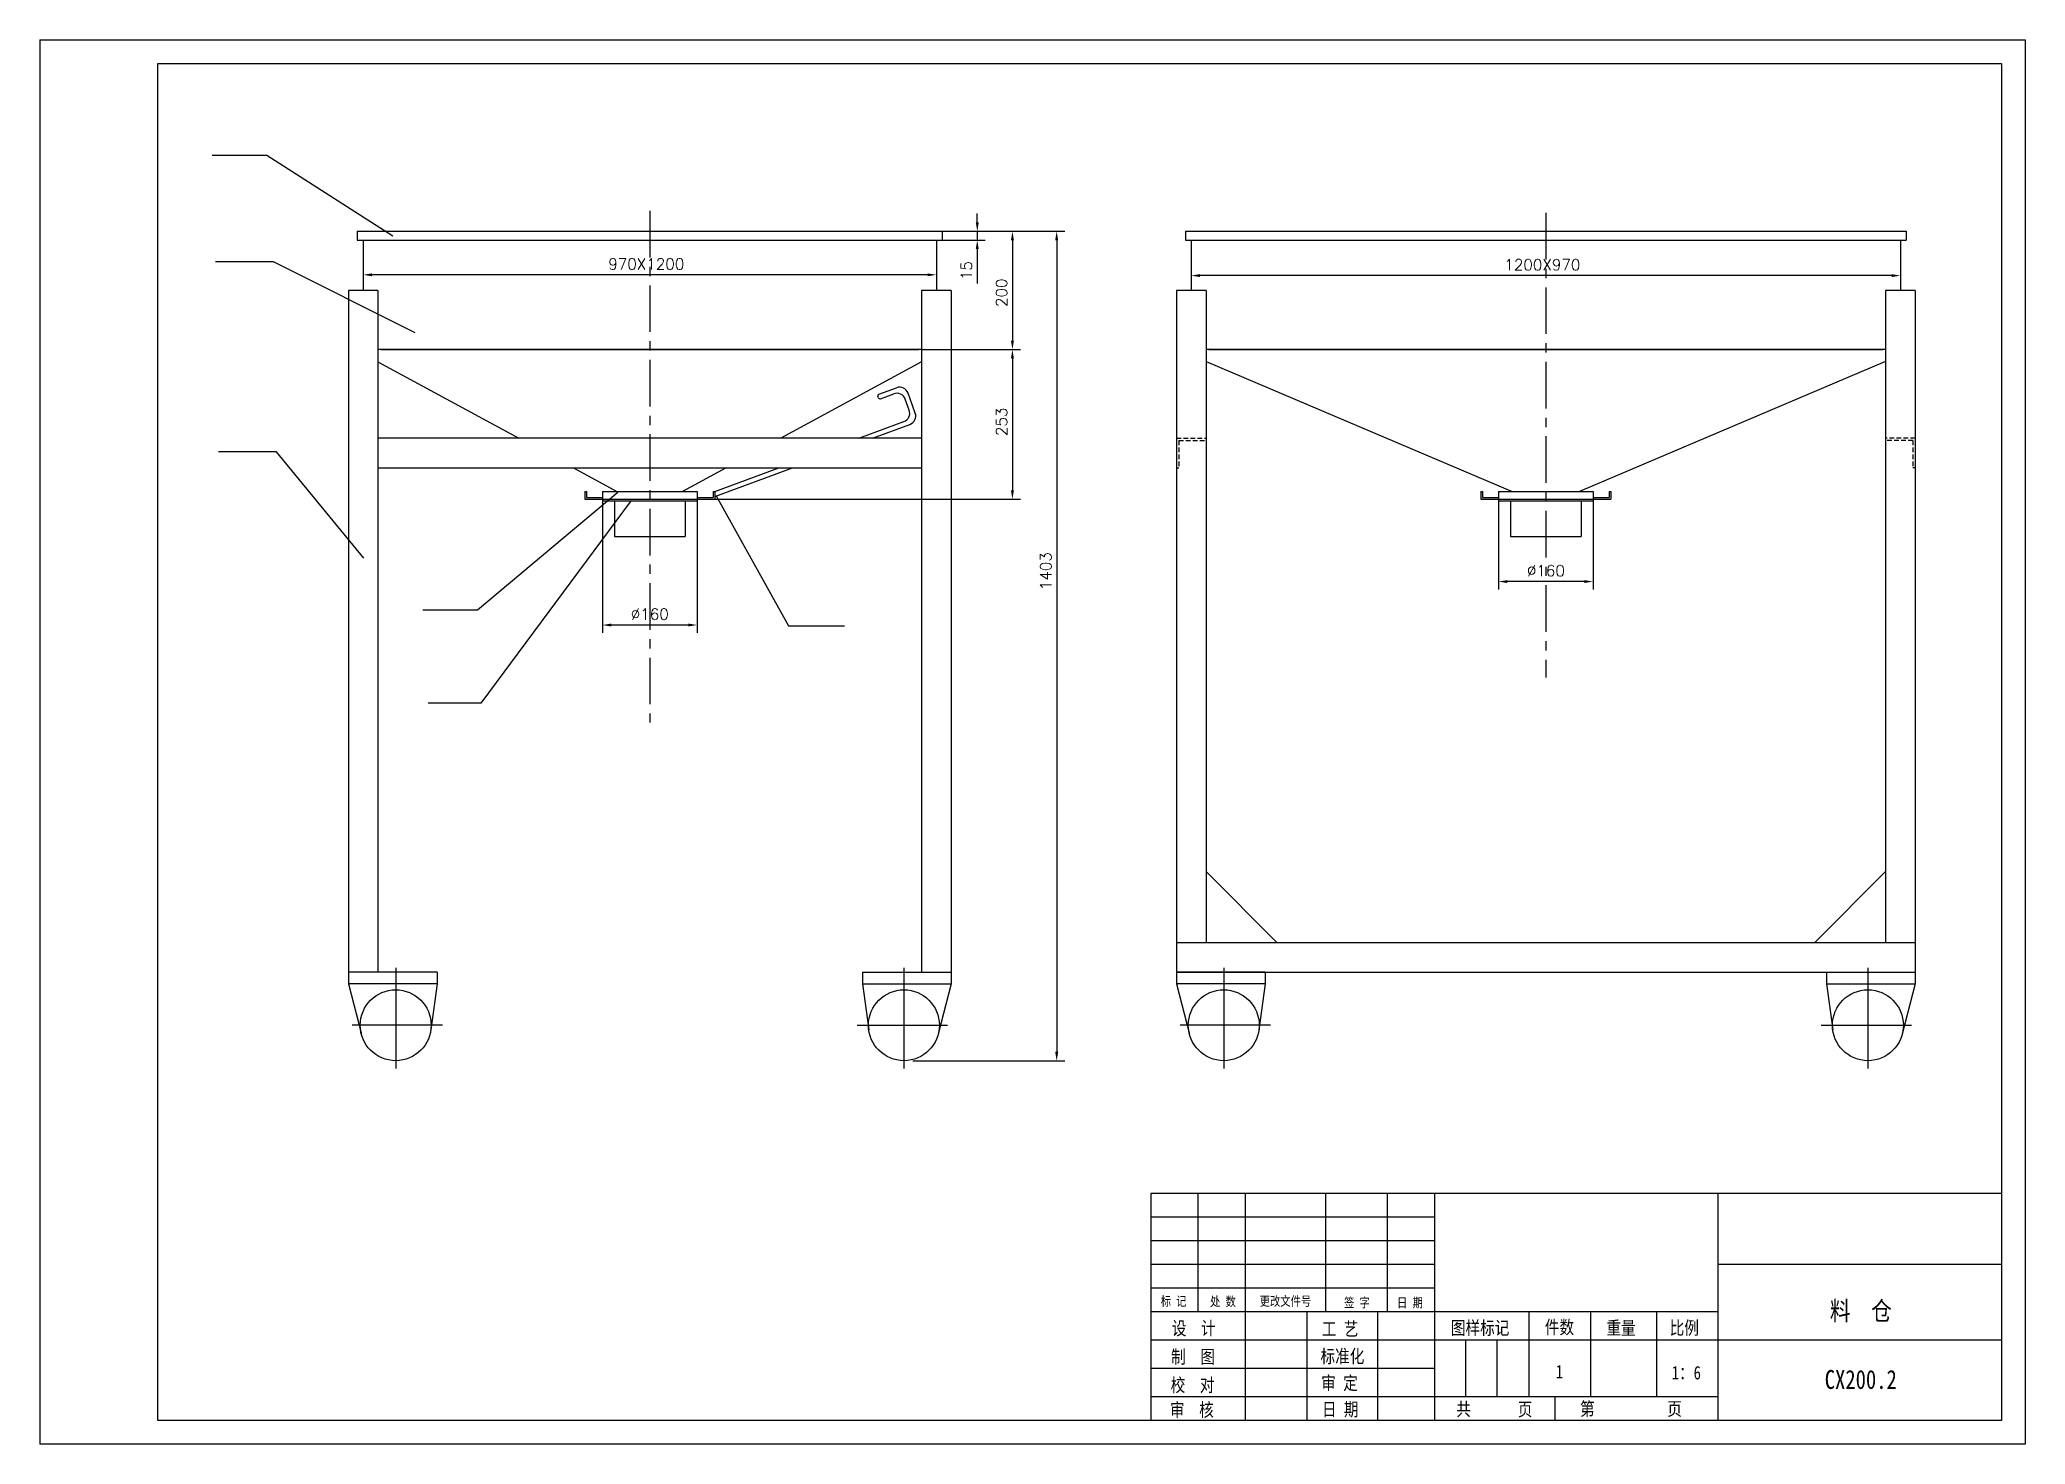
# Model space of a CAD drawing. Extents: x -2069 to 1291, y -1136 to 1240.
import ezdxf

# ---------------------------------------------------------------- set-up
doc = ezdxf.new("R2010")
doc.units = 0
doc.header["$LTSCALE"] = 10.5
doc.header["$MEASUREMENT"] = 0
doc.linetypes.add('CENTER', pattern=[2, 1.25, -0.25, 0.25, -0.25])
doc.linetypes.add('HIDDEN', pattern=[0.375, 0.25, -0.125])
doc.layers.get('0').update_dxf_attribs({"color": 2, "linetype": 'CONTINUOUS'})
doc.layers.get('DEFPOINTS').update_dxf_attribs({"linetype": 'CONTINUOUS'})
doc.layers.add('PART', color=3, linetype='CONTINUOUS')
doc.layers.add('SMPEN_THICK', color=7, linetype='CONTINUOUS')
doc.styles.add('HZDX', font='', dxfattribs={"width": 0.8, "height": 7.5})
doc.styles.get("Standard").update_dxf_attribs({"font": 'txt.shx', "height": 18.75, "bigfont": 'hzfs.shx'})
doc.styles.get('HZDX').set_extended_font_data('SimSun')
doc.dimstyles.get("Standard").update_dxf_attribs({"dimtxt": 0.18, "dimasz": 0.18, "dimexe": 0.18, "dimexo": 0.0625, "dimgap": 0.09, "dimtad": 0, "dimtih": 1, "dimtoh": 1, "dimdec": 4, "dimzin": 0, "dimdsep": 46, "dimtxsty": 'Standard', "dimcen": 0.09, "dimadec": 0, "dimazin": 0, "dimtfac": 1, "dimtdec": 4, "dimtofl": 0, "dimtmove": 0, "dimatfit": 3, "dimfxl": 1, "dimtolj": 1, "dimtzin": 0, "dimarcsym": 0})

# ---------------------------------------------------------------- blocks, each defined once
blk = doc.blocks.new('*D5')
at = {"color": 2, "linetype": 'ByBlock', "transparency": 16777216}
for p, q in [((-1674.7, 901.3), (-1674.7, 829.2)), ((-704.7, 901.3), (-704.7, 829.2)), ((-719.7, 842.7), (-1659.7, 842.7))]:
    blk.add_line(p, q, dxfattribs=at)
for points in [[(-1659.7, 845.2), (-1659.7, 840.2), (-1674.7, 842.7)], [(-719.7, 845.2), (-719.7, 840.2), (-704.7, 842.7)]]:
    blk.add_solid(points, dxfattribs=at)
at = {"layer": 'DEFPOINTS', "color": 0, "linetype": 'ByBlock', "transparency": 16777216}
for p in [(-1674.7, 901.3), (-704.7, 901.3), (-1674.7, 842.7)]:
    blk.add_point(p, dxfattribs=at)
at = {"color": 2, "linetype": 'ByBlock', "transparency": 16777216, "insert": (-1195.5, 861), "char_height": 18.75, "attachment_point": 5}
blk.add_mtext('\\A1;970X1200', dxfattribs=at)
blk = doc.blocks.new('*D6')
at = {"color": 2, "linetype": 'ByBlock', "transparency": 16777216}
for p, q in [((-240.7, 901.3), (-240.7, 827.9)), ((959.3, 901.3), (959.3, 827.9)), ((944.3, 841.4), (-225.7, 841.4))]:
    blk.add_line(p, q, dxfattribs=at)
for points in [[(-225.7, 843.9), (-225.7, 838.9), (-240.7, 841.4)], [(944.3, 843.9), (944.3, 838.9), (959.3, 841.4)]]:
    blk.add_solid(points, dxfattribs=at)
at = {"layer": 'DEFPOINTS', "color": 0, "linetype": 'ByBlock', "transparency": 16777216}
for p in [(-240.7, 901.3), (959.3, 901.3), (-240.7, 841.4)]:
    blk.add_point(p, dxfattribs=at)
at = {"color": 2, "linetype": 'ByBlock', "transparency": 16777216, "insert": (353.5, 859.7), "char_height": 18.75, "attachment_point": 5}
blk.add_mtext('\\A1;1200X970', dxfattribs=at)
blk = doc.blocks.new('*D9')
at = {"color": 2, "linetype": 'ByBlock', "transparency": 16777216}
for p, q in [((-635.5, 931.3), (-635.5, 946.3)), ((-694.7, 916.3), (-622, 916.3)), ((-635.5, 916.3), (-635.5, 901.3)), ((-694.7, 901.3), (-622, 901.3)), ((-635.5, 886.3), (-635.5, 828.3))]:
    blk.add_line(p, q, dxfattribs=at)
for points in [[(-638, 931.3), (-633, 931.3), (-635.5, 916.3)], [(-638, 886.3), (-633, 886.3), (-635.5, 901.3)]]:
    blk.add_solid(points, dxfattribs=at)
at = {"layer": 'DEFPOINTS', "color": 0, "linetype": 'ByBlock', "transparency": 16777216}
for p in [(-694.7, 916.3), (-694.7, 901.3), (-635.5, 901.3)]:
    blk.add_point(p, dxfattribs=at)
at = {"color": 2, "linetype": 'ByBlock', "transparency": 16777216, "insert": (-653.9, 849.8), "char_height": 18.75, "attachment_point": 5, "rotation": 90}
blk.add_mtext('\\A1;15', dxfattribs=at)
blk = doc.blocks.new('*D10')
at = {"color": 2, "linetype": 'ByBlock', "transparency": 16777216}
for p, q in [((-694.7, 916.3), (-487.6, 916.3)), ((-501.1, 901.3), (-501.1, -471.7)), ((-744.7, -486.7), (-487.6, -486.7))]:
    blk.add_line(p, q, dxfattribs=at)
for points in [[(-503.6, 901.3), (-498.6, 901.3), (-501.1, 916.3)], [(-503.6, -471.7), (-498.6, -471.7), (-501.1, -486.7)]]:
    blk.add_solid(points, dxfattribs=at)
at = {"layer": 'DEFPOINTS', "color": 0, "linetype": 'ByBlock', "transparency": 16777216}
for p in [(-694.7, 916.3), (-744.7, -486.7), (-501.1, -486.7)]:
    blk.add_point(p, dxfattribs=at)
at = {"color": 2, "linetype": 'ByBlock', "transparency": 16777216, "insert": (-519.5, 341.3), "char_height": 18.75, "attachment_point": 5, "rotation": 90}
blk.add_mtext('\\A1;1403', dxfattribs=at)
blk = doc.blocks.new('*D11')
at = {"color": 2, "linetype": 'ByBlock', "transparency": 16777216}
for p, q in [((-1269.7, 460.3), (-1269.7, 236.8)), ((-1109.7, 460.3), (-1109.7, 236.8)), ((-1124.7, 250.3), (-1254.7, 250.3))]:
    blk.add_line(p, q, dxfattribs=at)
for points in [[(-1254.7, 252.8), (-1254.7, 247.8), (-1269.7, 250.3)], [(-1124.7, 252.8), (-1124.7, 247.8), (-1109.7, 250.3)]]:
    blk.add_solid(points, dxfattribs=at)
at = {"layer": 'DEFPOINTS', "color": 0, "linetype": 'ByBlock', "transparency": 16777216}
for p in [(-1269.7, 460.3), (-1109.7, 460.3), (-1269.7, 250.3)]:
    blk.add_point(p, dxfattribs=at)
at = {"color": 2, "linetype": 'ByBlock', "transparency": 16777216, "insert": (-1189.7, 268.7), "char_height": 18.75, "attachment_point": 5}
blk.add_mtext('\\A1;∅160', dxfattribs=at)
blk = doc.blocks.new('*D12')
at = {"color": 2, "linetype": 'ByBlock', "transparency": 16777216}
for p, q in [((279.3, 460.3), (279.3, 310.3)), ((439.3, 460.3), (439.3, 310.3)), ((424.3, 323.8), (294.3, 323.8))]:
    blk.add_line(p, q, dxfattribs=at)
for points in [[(294.3, 326.3), (294.3, 321.3), (279.3, 323.8)], [(424.3, 326.3), (424.3, 321.3), (439.3, 323.8)]]:
    blk.add_solid(points, dxfattribs=at)
at = {"layer": 'DEFPOINTS', "color": 0, "linetype": 'ByBlock', "transparency": 16777216}
for p in [(279.3, 460.3), (439.3, 460.3), (279.3, 323.8)]:
    blk.add_point(p, dxfattribs=at)
at = {"color": 2, "linetype": 'ByBlock', "transparency": 16777216, "insert": (359.5, 342.2), "char_height": 18.75, "attachment_point": 5}
blk.add_mtext('\\A1;∅160', dxfattribs=at)
blk = doc.blocks.new('*D13')
at = {"color": 2, "linetype": 'ByBlock', "transparency": 16777216}
for p, q in [((-694.7, 916.3), (-562.5, 916.3)), ((-576, 901.3), (-576, 731.3)), ((-729.7, 716.3), (-562.5, 716.3))]:
    blk.add_line(p, q, dxfattribs=at)
for points in [[(-578.5, 901.3), (-573.5, 901.3), (-576, 916.3)], [(-578.5, 731.3), (-573.5, 731.3), (-576, 716.3)]]:
    blk.add_solid(points, dxfattribs=at)
at = {"layer": 'DEFPOINTS', "color": 0, "linetype": 'ByBlock', "transparency": 16777216}
for p in [(-694.7, 916.3), (-729.7, 716.3), (-576, 716.3)]:
    blk.add_point(p, dxfattribs=at)
at = {"color": 2, "linetype": 'ByBlock', "transparency": 16777216, "insert": (-594.4, 812.3), "char_height": 18.75, "attachment_point": 5, "rotation": 90}
blk.add_mtext('\\A1;200', dxfattribs=at)
blk = doc.blocks.new('*D14')
at = {"color": 2, "linetype": 'ByBlock', "transparency": 16777216}
for p, q in [((-729.7, 716.3), (-562.5, 716.3)), ((-576, 701.3), (-576, 478.3)), ((-1079.7, 463.3), (-562.5, 463.3))]:
    blk.add_line(p, q, dxfattribs=at)
for points in [[(-578.5, 701.3), (-573.5, 701.3), (-576, 716.3)], [(-578.5, 478.3), (-573.5, 478.3), (-576, 463.3)]]:
    blk.add_solid(points, dxfattribs=at)
at = {"layer": 'DEFPOINTS', "color": 0, "linetype": 'ByBlock', "transparency": 16777216}
for p in [(-729.7, 716.3), (-1079.7, 463.3), (-576, 463.3)]:
    blk.add_point(p, dxfattribs=at)
at = {"color": 2, "linetype": 'ByBlock', "transparency": 16777216, "insert": (-594.4, 594), "char_height": 18.75, "attachment_point": 5, "rotation": 90}
blk.add_mtext('\\A1;253', dxfattribs=at)

msp = doc.modelspace()

# ---------------------------------------------------------------- linework, layer by layer
at = {"layer": 'PART', "color": 6, "linetype": 'Continuous'}
for p, q in [((-2069.31089, 1240.40555), (1290.68911, 1240.40555)), ((-2069.31089, 1240.40555), (-2069.31089, -1135.59443)), ((1290.68911, 1240.40555), (1290.68911, -1135.59443)), ((1290.68911, -1135.59443), (-2069.31089, -1135.59443))]:
    msp.add_line(p, q, dxfattribs=at)
at = {"layer": 'PART', "color": 5, "linetype": 'Continuous'}
for p, q in [((-1869.31089, 1200.40555), (1250.68911, 1200.40555)), ((1250.68911, 1200.40555), (1250.68911, -1095.59443)), ((-189.31089, -711.59443), (-189.31089, -1095.59443)), ((1250.68911, -1095.59443), (-1869.31089, -1095.59443))]:
    msp.add_line(p, q, dxfattribs=at)
at = {"layer": 'PART', "linetype": 'Continuous'}
for p, q in [((1250.68911, -711.59443), (-189.31089, -711.59443)), ((-109.31089, -711.59443), (-109.31089, -911.59443)), ((-29.31089, -711.59443), (-29.31089, -1095.59443)), ((106.68911, -711.59443), (106.68911, -911.59443)), ((210.68911, -711.59443), (210.68911, -911.59443)), ((290.68911, -711.59443), (290.68911, -1095.59443)), ((770.68911, -711.59443), (770.68911, -1095.59443)), ((1250.68911, -831.59443), (770.68911, -831.59443)), ((74.68911, -911.59443), (74.68911, -1095.59443)), ((194.68911, -911.59443), (194.68911, -1095.59443)), ((450.68911, -911.59443), (450.68911, -1055.59443)), ((554.68911, -911.59443), (554.68911, -1055.59443)), ((666.68911, -911.59443), (666.68911, -1055.59443)), ((343.48911, -959.59443), (343.48911, -1055.59443)), ((396.28911, -959.59443), (396.28911, -1055.59443)), ((1250.68911, -959.59443), (770.68911, -959.59443)), ((494.51132, -1055.59443), (494.51132, -1095.59443))]:
    msp.add_line(p, q, dxfattribs=at)
at = {"layer": 'SMPEN_THICK', "color": 5}
msp.add_line((-1869.31089, -1095.59443), (-1869.31089, 1200.40555), dxfattribs=at)
at = {"layer": 'SMPEN_THICK'}
for p, q in [((-1684.72927, 1044.55909), (-1777.4558, 1044.55909)), ((-1472.00369, 908.27582), (-1684.72927, 1044.55909)), ((-1673.82026, 864.66517), (-1772.0013, 864.66517)), ((-1433.82218, 744.7359), (-1673.82026, 864.66517)), ((-1668.36576, 543.03667), (-1766.5468, 543.03667)), ((-1521.09421, 363.14276), (-1668.36576, 543.03667)), ((-1090.8331, 474.50941), (-1328.6564, 275.4482)), ((-1068.55668, 460.7398), (-1322.71081, 117.98186)), ((-924.35679, 468.56728), (-802.47235, 248.70863)), ((-1328.6564, 275.4482), (-1420.81293, 275.4482)), ((-802.47235, 248.70863), (-707.34303, 248.70863)), ((-1322.71081, 117.98186), (-1411.89455, 117.98186)), ((-1466.92683, -329.52546), (-1466.92683, -499.81305)), ((-606.92683, -329.52546), (-606.92683, -499.81305)), ((-65.66983, -329.52546), (-65.66983, -499.81305)), ((1024.33017, -329.52546), (1024.33017, -499.81305)), ((-1387.72314, -426.72637), (-1540.79414, -426.72637)), ((-686.13053, -426.72637), (-533.05953, -426.72637)), ((13.53387, -426.72637), (-139.53714, -426.72637)), ((945.12647, -426.72637), (1098.19747, -426.72637)), ((290.68911, -751.59443), (-189.31089, -751.59443)), ((290.68911, -791.59443), (-189.31089, -791.59443)), ((290.68911, -831.59443), (-189.31089, -831.59443)), ((290.68911, -871.59443), (-189.31089, -871.59443)), ((770.68911, -911.59443), (-189.31089, -911.59443)), ((770.68911, -959.59443), (-189.31089, -959.59443)), ((290.68911, -1007.59443), (-189.31089, -1007.59443)), ((770.68911, -1055.59443), (-189.31089, -1055.59443))]:
    msp.add_line(p, q, dxfattribs=at)
at = {"layer": 'SMPEN_THICK', "color": 7, "linetype": 'CENTER', "ltscale": 6}
for p, q in [((-1036.92683, 950.90244), (-1036.92683, 85.12288)), ((479.33017, 947.48596), (479.33017, 161.43685))]:
    msp.add_line(p, q, dxfattribs=at)
at = {"layer": 'SMPEN_THICK', "color": 4}
for p, q in [((-1531.92683, 916.27363), (-541.92683, 916.27363)), ((-1531.92683, 916.27363), (-1531.92683, 901.27363)), ((-541.92683, 916.27363), (-541.92683, 901.27363)), ((-130.66983, 916.27363), (1089.33017, 916.27363)), ((-130.66983, 916.27363), (-130.66983, 901.27363)), ((1089.33017, 916.27363), (1089.33017, 901.27363)), ((-1531.92683, 901.27363), (-541.92683, 901.27363)), ((-1521.92683, 901.27363), (-1521.92683, 816.27363)), ((-551.92683, 901.27363), (-551.92683, 816.27363)), ((-130.66983, 901.27363), (1089.33017, 901.27363)), ((-120.66983, 901.27363), (-120.66983, 816.27363)), ((1079.33017, 901.27363), (1079.33017, 816.27363)), ((-1546.92683, 816.27363), (-1546.92683, -356.72637)), ((-1496.92683, 816.27363), (-1546.92683, 816.27363)), ((-1496.92683, 816.27363), (-1496.92683, -336.72637)), ((-576.92683, 816.27363), (-576.92683, -336.72637)), ((-526.92683, 816.27363), (-576.92683, 816.27363)), ((-526.92683, 816.27363), (-526.92683, -356.72637)), ((-145.66983, 816.27363), (-145.66983, -336.72637)), ((-95.66983, 816.27363), (-145.66983, 816.27363)), ((-95.66983, 816.27363), (-95.66983, -286.72637)), ((1054.33017, 816.27363), (1054.33017, -286.72637)), ((1104.33017, 816.27363), (1054.33017, 816.27363)), ((1104.33017, 816.27363), (1104.33017, -336.72637)), ((-576.92683, 716.27363), (-1496.92683, 716.27363)), ((-1491.92683, 716.27363), (-581.92683, 716.27363)), ((1054.33017, 716.27363), (-95.66983, 716.27363)), ((-90.66983, 716.27363), (1049.33017, 716.27363)), ((-1496.92683, 695.56279), (-1258.46017, 566.27363)), ((-576.92683, 695.56279), (-815.3935, 566.27363)), ((-95.66983, 696.15099), (422.2635, 476.27363)), ((1054.33017, 696.15099), (536.39684, 476.27363)), ((-649.17433, 640.64492), (-619.24322, 651.69532)), ((-646.41846, 633.13457), (-624.03708, 641.39765)), ((-587.73513, 608.83637), (-599.93569, 642.70712)), ((-650.27996, 634.93221), (-650.95777, 636.81392)), ((-597.95146, 613.59236), (-604.72955, 632.40945)), ((-683.15288, 566.27363), (-606.86867, 594.43734)), ((-660.05447, 566.27363), (-596.65233, 589.68135)), ((-576.92683, 566.27363), (-1496.92683, 566.27363)), ((-1496.92683, 516.27363), (-576.92683, 516.27363)), ((-1166.23794, 516.27363), (-1092.46017, 476.27363)), ((-907.61572, 516.27363), (-981.3935, 476.27363)), ((-926.92683, 467.74582), (-795.48444, 516.27363)), ((-926.92683, 476.27363), (-818.58285, 516.27363)), ((-1146.92683, 476.27363), (-1146.92683, 463.27363)), ((-1146.92683, 476.27363), (-1143.92683, 476.27363)), ((-1143.92683, 476.27363), (-1143.92683, 466.27363)), ((-1116.92683, 476.27363), (-956.92683, 476.27363)), ((-1116.92683, 476.27363), (-1116.92683, 460.27363)), ((-956.92683, 476.27363), (-956.92683, 460.27363)), ((-929.92683, 476.27363), (-929.92683, 466.27363)), ((-929.92683, 476.27363), (-926.92683, 476.27363)), ((-926.92683, 476.27363), (-926.92683, 463.27363)), ((369.33017, 476.27363), (369.33017, 463.27363)), ((369.33017, 476.27363), (372.33017, 476.27363)), ((372.33017, 476.27363), (372.33017, 466.27363)), ((399.33017, 476.27363), (559.33017, 476.27363)), ((399.33017, 476.27363), (399.33017, 460.27363)), ((399.33017, 476.27363), (559.33017, 476.27363)), ((559.33017, 476.27363), (559.33017, 460.27363)), ((586.33017, 476.27363), (586.33017, 466.27363)), ((586.33017, 476.27363), (589.33017, 476.27363)), ((589.33017, 476.27363), (589.33017, 463.27363)), ((-1146.92683, 463.27363), (-926.92683, 463.27363)), ((-1143.92683, 466.27363), (-1116.92683, 466.27363)), ((-1116.92683, 460.27363), (-956.92683, 460.27363)), ((-1096.92683, 460.27363), (-1096.92683, 400.27363)), ((-976.92683, 460.27363), (-976.92683, 400.27363)), ((-956.92683, 466.27363), (-929.92683, 466.27363)), ((369.33017, 463.27363), (589.33017, 463.27363)), ((372.33017, 466.27363), (399.33017, 466.27363)), ((399.33017, 460.27363), (559.33017, 460.27363)), ((419.33017, 460.27363), (419.33017, 400.27363)), ((539.33017, 460.27363), (539.33017, 400.27363)), ((559.33017, 466.27363), (586.33017, 466.27363)), ((-1096.92683, 400.27363), (-976.92683, 400.27363)), ((419.33017, 400.27363), (539.33017, 400.27363)), ((-95.66983, -166.72637), (24.33017, -286.72637)), ((1054.33017, -166.72637), (934.33017, -286.72637)), ((-145.66983, -286.72637), (1104.33017, -286.72637)), ((-1396.92683, -336.72637), (-1546.92683, -336.72637)), ((-1546.92683, -336.72637), (-1546.92683, -356.72637)), ((-1396.92683, -356.72637), (-1546.92683, -356.72637)), ((-1546.92683, -356.72637), (-1525.02847, -441.69967)), ((-1396.92683, -356.72637), (-1407.4668, -434.75783)), ((-1396.92683, -336.72637), (-1396.92683, -356.72637)), ((-676.92683, -336.72637), (-526.92683, -336.72637)), ((-676.92683, -336.72637), (-676.92683, -356.72637)), ((-676.92683, -356.72637), (-526.92683, -356.72637)), ((-676.92683, -356.72637), (-666.38687, -434.75783)), ((-526.92683, -356.72637), (-548.82519, -441.69967)), ((-526.92683, -336.72637), (-526.92683, -356.72637)), ((-145.66983, -336.72637), (1104.33017, -336.72637)), ((4.33017, -336.72637), (-145.66983, -336.72637)), ((-145.66983, -336.72637), (-145.66983, -356.72637)), ((4.33017, -356.72637), (-145.66983, -356.72637)), ((-145.66983, -356.72637), (-123.77147, -441.69967)), ((4.33017, -356.72637), (-6.2098, -434.75783)), ((4.33017, -336.72637), (4.33017, -356.72637)), ((954.33017, -336.72637), (1104.33017, -336.72637)), ((954.33017, -336.72637), (954.33017, -356.72637)), ((954.33017, -356.72637), (1104.33017, -356.72637)), ((954.33017, -356.72637), (964.87014, -434.75783)), ((1104.33017, -356.72637), (1082.43181, -441.69967)), ((1104.33017, -336.72637), (1104.33017, -356.72637))]:
    msp.add_line(p, q, dxfattribs=at)
at = {"layer": 'SMPEN_THICK', "color": 7, "linetype": 'HIDDEN', "ltscale": 3}
for p, q in [((-145.66983, 566.27363), (-95.66983, 566.27363)), ((-141.66983, 562.27363), (-95.66983, 562.27363)), ((-141.66983, 562.27363), (-141.66983, 516.27363)), ((1104.33017, 566.27363), (1054.33017, 566.27363)), ((1100.33017, 562.27363), (1054.33017, 562.27363)), ((1100.33017, 562.27363), (1100.33017, 516.27363)), ((-145.66983, 516.27363), (-141.66983, 516.27363)), ((1104.33017, 516.27363), (1100.33017, 516.27363))]:
    msp.add_line(p, q, dxfattribs=at)
at = {"layer": 'SMPEN_THICK', "color": 4}
for centre in [(-1466.92683, -426.72637), (-606.92683, -426.72637), (-65.66983, -426.72637), (1024.33017, -426.72637)]:
    msp.add_circle(centre, 60, dxfattribs=at)
for centre, radius, start, end in [((-648.1353, 637.8306), 3, 110.26386836, 199.80949438), ((-618.84192, 627.32604), 15, 19.80949438, 110.26386836), ((-614.04806, 637.62371), 15, 19.80949438, 110.26386836), ((-647.45749, 635.94889), 3, 199.80949438, 290.26386836), ((-612.06383, 608.50895), 15, 290.26386836, 19.80949438), ((-601.8475, 603.75296), 15, 290.26386836, 19.80949438)]:
    msp.add_arc(centre, radius, start, end, dxfattribs=at)

# ---------------------------------------------------------------- texts
at = {"layer": 'SMPEN_THICK', "style": 'HZDX', "width": 0.8}
for s, height, p in [('标 记', 16, (-172.3763, -901.43014)), ('处 数', 16, (-88.83868, -901.94254)), ('更改文件号', 16, (-4.92263, -901.42299)), ('签 字', 16, (137.98925, -903.85612)), ('日 期', 16, (227.49986, -904.03038)), ('料  仓', 32, (960.09793, -926.06995)), ('设  计', 22.68, (-153.5245, -950.64203)), ('工 艺', 22.68, (100.40943, -951.67691)), ('图样标记', 22.68, (318.66555, -950.09048)), ('件数', 22.68, (477.63349, -948.9015)), ('重量', 22.68, (581.88215, -950.087)), ('比例', 22.68, (688.96691, -949.9391)), ('制  图', 22.68, (-154.71055, -998.89761)), ('标准化', 22.68, (98.0373, -998.00644)), ('1', 22.68, (496.19247, -1023.96668)), ('1：6', 22.68, (692.37022, -1025.84602)), ('校  对', 22.68, (-155.52554, -1046.7282)), ('审 定', 22.68, (99.37133, -1043.29988)), ('CX200.2', 32, (951.34357, -1041.9685)), ('审  核', 22.68, (-156.7116, -1088.59109)), ('日 期', 22.68, (100.45941, -1087.75331)), ('共', 22.68, (327.8892, -1087.33759)), ('页', 22.68, (431.95303, -1087.85639)), ('第', 22.68, (537.23035, -1087.04179)), ('页', 22.68, (684.95308, -1087.04179))]:
    msp.add_text(s, height=height, dxfattribs=at).set_placement(p)

# ---------------------------------------------------------------- dimensions: what is measured, and where the dimension line sits
at = {"layer": 'SMPEN_THICK'}
for base, p1, p2, override, picture, middle in [((-482.77187, 901.27363), (-541.92683, 916.27363), (-541.92683, 901.27363), {"dimscale": 6, "dimtxt": 5, "dimasz": 2.5, "dimexe": 2.25, "dimexo": 0, "dimgap": 1.5, "dimtad": 1, "dimtih": 0, "dimtoh": 0, "dimzin": 8, "dimclrd": 2, "dimclre": 2, "dimclrt": 2, "dimtm": 0.115, "dimtfac": 0.66667, "dimtofl": 1, "dimatfit": 1, "dimtvp": 5, "dimtzin": 8}, '*D9', (-482.77187, 849.77363)), ((-348.36948, -486.72637), (-541.92683, 916.27363), (-591.92683, -486.72637), {"dimscale": 6, "dimtxt": 5, "dimasz": 2.5, "dimexe": 2.25, "dimexo": 0, "dimgap": 1.5, "dimtad": 1, "dimtih": 0, "dimtoh": 0, "dimzin": 8, "dimclrd": 2, "dimclre": 2, "dimclrt": 2, "dimtm": 0.115, "dimtfac": 0.66667, "dimatfit": 1, "dimtvp": 5, "dimtzin": 8}, '*D10', (-348.36948, 341.31979)), ((-423.26584, 716.27363), (-541.92683, 916.27363), (-576.92683, 716.27363), {"dimscale": 6, "dimtxt": 5, "dimasz": 2.5, "dimexe": 2.25, "dimexo": 0, "dimgap": 1.5, "dimtad": 1, "dimtih": 0, "dimtoh": 0, "dimzin": 8, "dimclrd": 2, "dimclre": 2, "dimclrt": 2, "dimtm": 0.115, "dimtfac": 0.66667, "dimatfit": 1, "dimtvp": 5, "dimtzin": 8}, '*D13', (-423.26584, 812.30033)), ((-423.26584, 463.27363), (-576.92683, 716.27363), (-926.92683, 463.27363), {"dimscale": 6, "dimtxt": 5, "dimasz": 2.5, "dimexe": 2.25, "dimexo": 0, "dimgap": 1.5, "dimtad": 1, "dimtih": 0, "dimtoh": 0, "dimzin": 8, "dimclrd": 2, "dimclre": 2, "dimclrt": 2, "dimtm": 0.115, "dimtfac": 0.66667, "dimatfit": 1, "dimtvp": 5, "dimtzin": 8}, '*D14', (-423.26584, 593.97414))]:
    dim = msp.add_linear_dim(base=base, p1=p1, p2=p2, angle=90, dimstyle='Standard', override=override, dxfattribs=at)
    dim.commit()
    dim.dimension.update_dxf_attribs({"geometry": picture, "text_midpoint": middle, "dimtype": 160, "insert": (152.72605, 0)})
for base, p1, p2, text, picture, middle, set_off in [((-1521.92683, 842.65076), (-551.92683, 901.27363), (-1521.92683, 901.27363), '<>X1200', '*D5', (-1042.75964, 842.65076), (152.72605, 0)), ((-120.66983, 841.37127), (1079.33017, 901.27363), (-120.66983, 901.27363), '<>X970', '*D6', (473.49737, 841.37127), (119.99904, 0)), ((-1116.92683, 250.31675), (-956.92683, 460.27363), (-1116.92683, 460.27363), '%%c<>', '*D11', (-1036.9613, 250.31675), (152.72605, 0)), ((399.33017, 323.7837), (559.33017, 460.27363), (399.33017, 460.27363), '%%c<>', '*D12', (479.5442, 323.7837), (119.99904, 0))]:
    dim = msp.add_linear_dim(base=base, p1=p1, p2=p2, text=text, dimstyle='Standard', override={"dimscale": 6, "dimtxt": 5, "dimasz": 2.5, "dimexe": 2.25, "dimexo": 0, "dimgap": 1.5, "dimtad": 1, "dimtih": 0, "dimtoh": 0, "dimzin": 8, "dimclrd": 2, "dimclre": 2, "dimclrt": 2, "dimtm": 0.115, "dimtfac": 0.66667, "dimtofl": 1, "dimatfit": 1, "dimtvp": 5, "dimtzin": 8}, dxfattribs=at)
    dim.commit()
    dim.dimension.update_dxf_attribs({"geometry": picture, "text_midpoint": middle, "dimtype": 160, "insert": set_off})

doc.saveas('drawing.dxf')
